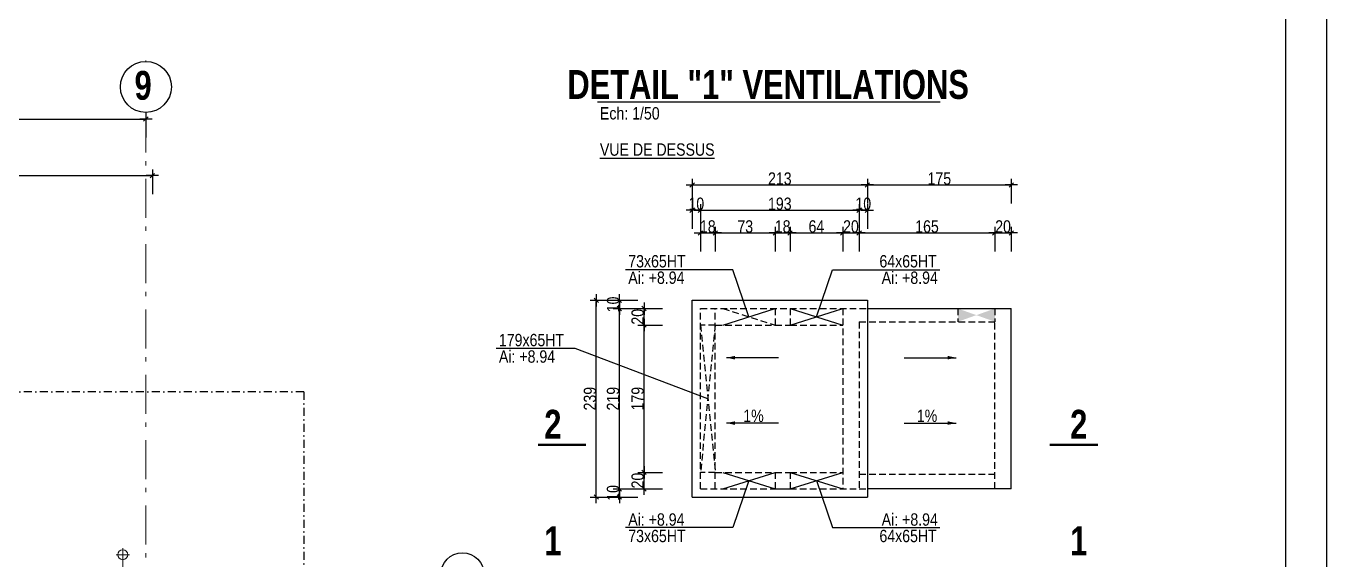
# Model space of a CAD drawing. Header units: centimetres. Extents: x -10252 to 0, y 2374 to 6574.
# Drawn here: x -3749 to -2167, y 4919 to 5568 of the extents above; entities that cross this region are included whole.
import ezdxf
from ezdxf.enums import TextEntityAlignment as Align

# ---------------------------------------------------------------- set-up
doc = ezdxf.new("R2010")
doc.units = ezdxf.units.CM
doc.header["$LTSCALE"] = 12.7
doc.header["$PDMODE"] = 1
doc.header["$PDSIZE"] = -2
for name, pattern in [('CACHEX2', [19.05, 12.7, -6.35]), ('Style de ligne -6', [2.08328, 1.25, -0.41656, 0.13886, -0.27786]), ('TIRETPTX2', [50.8, 25.4, -12.7, 0, -12.7])]:
    doc.linetypes.add(name, pattern=pattern)
for name, color, linetype in [('01_cote_gen', 4, 'Continuous'), ('01_linteaux', 2, 'Continuous'), ('01_murs_sup', 2, 'CACHEX2'), ('01_texte', 230, 'Continuous'), ('AA_COTES', 2, 'Continuous')]:
    doc.layers.add(name, color=color, linetype=linetype)
doc.layers.add('B Général', color=7, linetype='Continuous', lineweight=5)
doc.styles.add('ARIAL NA', font='ARIALN.TTF')
doc.styles.add('impact', font='impact.ttf')
doc.styles.add('STYLE2', font='ARIALN.TTF')
doc.dimstyles.new('JB50', dxfattribs={"dimscale": 0.1, "dimtxt": 150, "dimasz": 15, "dimexe": 0.1, "dimexo": 0.1, "dimgap": 0.09, "dimtad": 1, "dimdec": 1, "dimdsep": 46, "dimtxsty": 'STYLE2', "dimblk1": 'BOND_G', "dimblk2": 'BOND_D', "dimsah": 1, "dimcen": 1.5, "dimdle": 0.01, "dimse1": 1, "dimse2": 1, "dimclrd": 4, "dimclre": 2, "dimclrt": 6, "dimazin": 2, "dimtfac": 2.333333, "dimtdec": 1, "dimtix": 1, "dimtmove": 2, "dimatfit": 3, "dimldrblk": 'BOND_G', "dimfxl": 1, "dimtolj": 1, "dimtzin": 0, "dimarcsym": 0})

# ---------------------------------------------------------------- blocks, each defined once
blk = doc.blocks.new('BOND_G')
at = {"layer": 'AA_COTES', "color": 0}
for p, q in [((0, -5), (0, 15)), ((5, 0), (-5, 0)), ((1.8, 1.8), (-1.8, -1.8))]:
    blk.add_line(p, q, dxfattribs=at)
blk = doc.blocks.new('BOND_D')
at = {"layer": 'AA_COTES', "color": 0}
for p, q in [((5, 0), (-5, 0)), ((-1.8, -1.8), (1.8, 1.8)), ((0, 5), (0, -15))]:
    blk.add_line(p, q, dxfattribs=at)
blk = doc.blocks.new('*D1303')
at = {"layer": '01_cote_gen', "color": 4, "lineweight": -2, "transparency": 16777216}
blk.add_line((-5015.2, 5385.9), (-3597.2, 5385.9), dxfattribs=at)
at = {"layer": 'Defpoints', "color": 0, "transparency": 16777216}
for p in [(-3595.7, 5385.9), (-5016.7, 5363.4), (-3595.7, 5335.2)]:
    blk.add_point(p, dxfattribs=at)
at = {"layer": '01_cote_gen', "color": 4, "lineweight": -2, "transparency": 16777216, "xscale": 1.5, "yscale": 1.5, "zscale": 1.5, "rotation": 180}
blk.add_blockref('BOND_G', (-5016.7, 5385.9), dxfattribs=at)
at = {"layer": '01_cote_gen', "color": 4, "lineweight": -2, "transparency": 16777216, "xscale": 1.5, "yscale": 1.5, "zscale": 1.5}
blk.add_blockref('BOND_D', (-3595.7, 5385.9), dxfattribs=at)
at = {"layer": '01_cote_gen', "color": 6, "transparency": 16777216, "insert": (-4306.2, 5393.4), "char_height": 15, "attachment_point": 5, "style": 'STYLE2'}
blk.add_mtext('\\A1;1421', dxfattribs=at)
blk = doc.blocks.new('*D1320')
at = {"layer": '01_cote_gen', "color": 4, "lineweight": -2, "transparency": 16777216}
blk.add_line((-4148.2, 5454.6), (-3605.2, 5454.6), dxfattribs=at)
at = {"layer": 'Defpoints', "color": 0, "transparency": 16777216}
for p in [(-3603.7, 5454.6), (-4149.7, 5432.1), (-3603.7, 5425.4)]:
    blk.add_point(p, dxfattribs=at)
at = {"layer": '01_cote_gen', "color": 4, "lineweight": -2, "transparency": 16777216, "xscale": 1.5, "yscale": 1.5, "zscale": 1.5, "rotation": 180}
blk.add_blockref('BOND_G', (-4149.7, 5454.6), dxfattribs=at)
at = {"layer": '01_cote_gen', "color": 4, "lineweight": -2, "transparency": 16777216, "xscale": 1.5, "yscale": 1.5, "zscale": 1.5}
blk.add_blockref('BOND_D', (-3603.7, 5454.6), dxfattribs=at)
at = {"layer": '01_cote_gen', "color": 6, "transparency": 16777216, "insert": (-3876.7, 5462.3), "char_height": 15, "attachment_point": 5, "style": 'STYLE2'}
blk.add_mtext('\\A1;546', dxfattribs=at)
blk = doc.blocks.new('*D2012')
at = {"layer": '01_cote_gen', "color": 4, "lineweight": -2, "ltscale": 2, "transparency": 16777216}
blk.add_line((-2927.8, 5316.3), (-2912.8, 5316.3), dxfattribs=at)
at = {"layer": 'Defpoints', "color": 0, "ltscale": 2, "transparency": 16777216}
for p in [(-2911.3, 5316.3), (-2929.3, 5224.4), (-2911.3, 5224.4)]:
    blk.add_point(p, dxfattribs=at)
at = {"layer": '01_cote_gen', "color": 4, "lineweight": -2, "ltscale": 2, "transparency": 16777216, "xscale": 1.5, "yscale": 1.5, "zscale": 1.5, "rotation": 180}
blk.add_blockref('BOND_G', (-2929.3, 5316.3), dxfattribs=at)
at = {"layer": '01_cote_gen', "color": 4, "lineweight": -2, "ltscale": 2, "transparency": 16777216, "xscale": 1.5, "yscale": 1.5, "zscale": 1.5}
blk.add_blockref('BOND_D', (-2911.3, 5316.3), dxfattribs=at)
at = {"layer": '01_cote_gen', "color": 6, "ltscale": 2, "transparency": 16777216, "insert": (-2920.3, 5324), "char_height": 15, "attachment_point": 5, "style": 'STYLE2'}
blk.add_mtext('\\A1;18', dxfattribs=at)
blk = doc.blocks.new('*D2013')
at = {"layer": '01_cote_gen', "color": 4, "lineweight": -2, "ltscale": 2, "transparency": 16777216}
blk.add_line((-2909.8, 5316.3), (-2839.8, 5316.3), dxfattribs=at)
at = {"layer": 'Defpoints', "color": 0, "ltscale": 2, "transparency": 16777216}
for p in [(-2838.3, 5316.3), (-2911.3, 5189.2), (-2838.3, 5189.2)]:
    blk.add_point(p, dxfattribs=at)
at = {"layer": '01_cote_gen', "color": 4, "lineweight": -2, "ltscale": 2, "transparency": 16777216, "xscale": 1.5, "yscale": 1.5, "zscale": 1.5, "rotation": 180}
blk.add_blockref('BOND_G', (-2911.3, 5316.3), dxfattribs=at)
at = {"layer": '01_cote_gen', "color": 4, "lineweight": -2, "ltscale": 2, "transparency": 16777216, "xscale": 1.5, "yscale": 1.5, "zscale": 1.5}
blk.add_blockref('BOND_D', (-2838.3, 5316.3), dxfattribs=at)
at = {"layer": '01_cote_gen', "color": 6, "ltscale": 2, "transparency": 16777216, "insert": (-2874.8, 5324), "char_height": 15, "attachment_point": 5, "style": 'STYLE2'}
blk.add_mtext('\\A1;73', dxfattribs=at)
blk = doc.blocks.new('*D2014')
at = {"layer": '01_cote_gen', "color": 4, "lineweight": -2, "ltscale": 2, "transparency": 16777216}
blk.add_line((-2836.8, 5316.3), (-2821.8, 5316.3), dxfattribs=at)
at = {"layer": 'Defpoints', "color": 0, "ltscale": 2, "transparency": 16777216}
for p in [(-2820.3, 5316.3), (-2838.3, 5221.2), (-2820.3, 5224.4)]:
    blk.add_point(p, dxfattribs=at)
at = {"layer": '01_cote_gen', "color": 4, "lineweight": -2, "ltscale": 2, "transparency": 16777216, "xscale": 1.5, "yscale": 1.5, "zscale": 1.5, "rotation": 180}
blk.add_blockref('BOND_G', (-2838.3, 5316.3), dxfattribs=at)
at = {"layer": '01_cote_gen', "color": 4, "lineweight": -2, "ltscale": 2, "transparency": 16777216, "xscale": 1.5, "yscale": 1.5, "zscale": 1.5}
blk.add_blockref('BOND_D', (-2820.3, 5316.3), dxfattribs=at)
at = {"layer": '01_cote_gen', "color": 6, "ltscale": 2, "transparency": 16777216, "insert": (-2829.3, 5324), "char_height": 15, "attachment_point": 5, "style": 'STYLE2'}
blk.add_mtext('\\A1;18', dxfattribs=at)
blk = doc.blocks.new('*D2015')
at = {"layer": '01_cote_gen', "color": 4, "lineweight": -2, "ltscale": 2, "transparency": 16777216}
blk.add_line((-2818.8, 5316.3), (-2757.8, 5316.3), dxfattribs=at)
at = {"layer": 'Defpoints', "color": 0, "ltscale": 2, "transparency": 16777216}
for p in [(-2756.3, 5316.3), (-2820.3, 5224.4), (-2756.3, 5216.3)]:
    blk.add_point(p, dxfattribs=at)
at = {"layer": '01_cote_gen', "color": 4, "lineweight": -2, "ltscale": 2, "transparency": 16777216, "xscale": 1.5, "yscale": 1.5, "zscale": 1.5, "rotation": 180}
blk.add_blockref('BOND_G', (-2820.3, 5316.3), dxfattribs=at)
at = {"layer": '01_cote_gen', "color": 4, "lineweight": -2, "ltscale": 2, "transparency": 16777216, "xscale": 1.5, "yscale": 1.5, "zscale": 1.5}
blk.add_blockref('BOND_D', (-2756.3, 5316.3), dxfattribs=at)
at = {"layer": '01_cote_gen', "color": 6, "ltscale": 2, "transparency": 16777216, "insert": (-2788.3, 5324), "char_height": 15, "attachment_point": 5, "style": 'STYLE2'}
blk.add_mtext('\\A1;64', dxfattribs=at)
blk = doc.blocks.new('*D2016')
at = {"layer": '01_cote_gen', "color": 4, "lineweight": -2, "ltscale": 2, "transparency": 16777216}
blk.add_line((-2754.8, 5316.3), (-2737.8, 5316.3), dxfattribs=at)
at = {"layer": 'Defpoints', "color": 0, "ltscale": 2, "transparency": 16777216}
for p in [(-2736.3, 5316.3), (-2756.3, 5216.3), (-2736.3, 5193.9)]:
    blk.add_point(p, dxfattribs=at)
at = {"layer": '01_cote_gen', "color": 4, "lineweight": -2, "ltscale": 2, "transparency": 16777216, "xscale": 1.5, "yscale": 1.5, "zscale": 1.5, "rotation": 180}
blk.add_blockref('BOND_G', (-2756.3, 5316.3), dxfattribs=at)
at = {"layer": '01_cote_gen', "color": 4, "lineweight": -2, "ltscale": 2, "transparency": 16777216, "xscale": 1.5, "yscale": 1.5, "zscale": 1.5}
blk.add_blockref('BOND_D', (-2736.3, 5316.3), dxfattribs=at)
at = {"layer": '01_cote_gen', "color": 6, "ltscale": 2, "transparency": 16777216, "insert": (-2746.3, 5324), "char_height": 15, "attachment_point": 5, "style": 'STYLE2'}
blk.add_mtext('\\A1;20', dxfattribs=at)
blk = doc.blocks.new('*D2017')
at = {"layer": '01_cote_gen', "color": 4, "lineweight": -2, "ltscale": 2, "transparency": 16777216}
blk.add_line((-2927.8, 5343.9), (-2737.8, 5343.9), dxfattribs=at)
at = {"layer": 'Defpoints', "color": 0, "ltscale": 2, "transparency": 16777216}
for p in [(-2736.3, 5343.9), (-2929.3, 5293.8), (-2736.3, 5293.8)]:
    blk.add_point(p, dxfattribs=at)
at = {"layer": '01_cote_gen', "color": 4, "lineweight": -2, "ltscale": 2, "transparency": 16777216, "xscale": 1.5, "yscale": 1.5, "zscale": 1.5, "rotation": 180}
blk.add_blockref('BOND_G', (-2929.3, 5343.9), dxfattribs=at)
at = {"layer": '01_cote_gen', "color": 4, "lineweight": -2, "ltscale": 2, "transparency": 16777216, "xscale": 1.5, "yscale": 1.5, "zscale": 1.5}
blk.add_blockref('BOND_D', (-2736.3, 5343.9), dxfattribs=at)
at = {"layer": '01_cote_gen', "color": 6, "ltscale": 2, "transparency": 16777216, "insert": (-2832.8, 5351.6), "char_height": 15, "attachment_point": 5, "style": 'STYLE2'}
blk.add_mtext('\\A1;193', dxfattribs=at)
blk = doc.blocks.new('*D2018')
at = {"layer": '01_cote_gen', "color": 4, "lineweight": -2, "ltscale": 2, "transparency": 16777216}
for p, q in [((-2940.8, 5343.9), (-2942.3, 5343.9)), ((-2929.3, 5343.9), (-2939.3, 5343.9)), ((-2927.8, 5343.9), (-2926.3, 5343.9))]:
    blk.add_line(p, q, dxfattribs=at)
at = {"layer": 'Defpoints', "color": 0, "ltscale": 2, "transparency": 16777216}
for p in [(-2939.3, 5343.9), (-2939.3, 5234.4), (-2929.3, 5224.4)]:
    blk.add_point(p, dxfattribs=at)
at = {"layer": '01_cote_gen', "color": 4, "lineweight": -2, "ltscale": 2, "transparency": 16777216, "xscale": 1.5, "yscale": 1.5, "zscale": 1.5}
blk.add_blockref('BOND_D', (-2939.3, 5343.9), dxfattribs=at)
at = {"layer": '01_cote_gen', "color": 4, "lineweight": -2, "ltscale": 2, "transparency": 16777216, "xscale": 1.5, "yscale": 1.5, "zscale": 1.5, "rotation": 180}
blk.add_blockref('BOND_G', (-2929.3, 5343.9), dxfattribs=at)
at = {"layer": '01_cote_gen', "color": 6, "ltscale": 2, "transparency": 16777216, "insert": (-2934.3, 5351.6), "char_height": 15, "attachment_point": 5, "style": 'STYLE2'}
blk.add_mtext('\\A1;10', dxfattribs=at)
blk = doc.blocks.new('*D2019')
at = {"layer": '01_cote_gen', "color": 4, "lineweight": -2, "ltscale": 2, "transparency": 16777216}
for p, q in [((-2737.8, 5343.9), (-2739.3, 5343.9)), ((-2726.3, 5343.9), (-2736.3, 5343.9)), ((-2724.8, 5343.9), (-2723.3, 5343.9))]:
    blk.add_line(p, q, dxfattribs=at)
at = {"layer": 'Defpoints', "color": 0, "ltscale": 2, "transparency": 16777216}
for p in [(-2736.3, 5343.9), (-2736.3, 5208.4), (-2726.3, 5208.4)]:
    blk.add_point(p, dxfattribs=at)
at = {"layer": '01_cote_gen', "color": 4, "lineweight": -2, "ltscale": 2, "transparency": 16777216, "xscale": 1.5, "yscale": 1.5, "zscale": 1.5}
blk.add_blockref('BOND_D', (-2736.3, 5343.9), dxfattribs=at)
at = {"layer": '01_cote_gen', "color": 4, "lineweight": -2, "ltscale": 2, "transparency": 16777216, "xscale": 1.5, "yscale": 1.5, "zscale": 1.5, "rotation": 180}
blk.add_blockref('BOND_G', (-2726.3, 5343.9), dxfattribs=at)
at = {"layer": '01_cote_gen', "color": 6, "ltscale": 2, "transparency": 16777216, "insert": (-2731.3, 5351.6), "char_height": 15, "attachment_point": 5, "style": 'STYLE2'}
blk.add_mtext('\\A1;10', dxfattribs=at)
blk = doc.blocks.new('*D2020')
at = {"layer": '01_cote_gen', "color": 4, "lineweight": -2, "ltscale": 2, "transparency": 16777216}
blk.add_line((-2937.8, 5374.5), (-2727.8, 5374.5), dxfattribs=at)
at = {"layer": 'Defpoints', "color": 0, "ltscale": 2, "transparency": 16777216}
for p in [(-2726.3, 5374.5), (-2939.3, 5321.4), (-2726.3, 5321.4)]:
    blk.add_point(p, dxfattribs=at)
at = {"layer": '01_cote_gen', "color": 4, "lineweight": -2, "ltscale": 2, "transparency": 16777216, "xscale": 1.5, "yscale": 1.5, "zscale": 1.5, "rotation": 180}
blk.add_blockref('BOND_G', (-2939.3, 5374.5), dxfattribs=at)
at = {"layer": '01_cote_gen', "color": 4, "lineweight": -2, "ltscale": 2, "transparency": 16777216, "xscale": 1.5, "yscale": 1.5, "zscale": 1.5}
blk.add_blockref('BOND_D', (-2726.3, 5374.5), dxfattribs=at)
at = {"layer": '01_cote_gen', "color": 6, "ltscale": 2, "transparency": 16777216, "insert": (-2832.8, 5382.2), "char_height": 15, "attachment_point": 5, "style": 'STYLE2'}
blk.add_mtext('\\A1;213', dxfattribs=at)
blk = doc.blocks.new('*D2021')
at = {"layer": '01_cote_gen', "color": 4, "lineweight": -2, "ltscale": 2, "transparency": 16777216}
blk.add_line((-2734.8, 5316.3), (-2572.8, 5316.3), dxfattribs=at)
at = {"layer": 'Defpoints', "color": 0, "ltscale": 2, "transparency": 16777216}
for p in [(-2571.3, 5316.3), (-2736.3, 5293.8), (-2571.3, 5199.8)]:
    blk.add_point(p, dxfattribs=at)
at = {"layer": '01_cote_gen', "color": 4, "lineweight": -2, "ltscale": 2, "transparency": 16777216, "xscale": 1.5, "yscale": 1.5, "zscale": 1.5, "rotation": 180}
blk.add_blockref('BOND_G', (-2736.3, 5316.3), dxfattribs=at)
at = {"layer": '01_cote_gen', "color": 4, "lineweight": -2, "ltscale": 2, "transparency": 16777216, "xscale": 1.5, "yscale": 1.5, "zscale": 1.5}
blk.add_blockref('BOND_D', (-2571.3, 5316.3), dxfattribs=at)
at = {"layer": '01_cote_gen', "color": 6, "ltscale": 2, "transparency": 16777216, "insert": (-2653.8, 5324), "char_height": 15, "attachment_point": 5, "style": 'STYLE2'}
blk.add_mtext('\\A1;165', dxfattribs=at)
blk = doc.blocks.new('*D2022')
at = {"layer": '01_cote_gen', "color": 4, "lineweight": -2, "ltscale": 2, "transparency": 16777216}
blk.add_line((-2569.8, 5316.3), (-2552.8, 5316.3), dxfattribs=at)
at = {"layer": 'Defpoints', "color": 0, "ltscale": 2, "transparency": 16777216}
for p in [(-2551.3, 5316.3), (-2571.3, 5193.4), (-2551.3, 5193.4)]:
    blk.add_point(p, dxfattribs=at)
at = {"layer": '01_cote_gen', "color": 4, "lineweight": -2, "ltscale": 2, "transparency": 16777216, "xscale": 1.5, "yscale": 1.5, "zscale": 1.5, "rotation": 180}
blk.add_blockref('BOND_G', (-2571.3, 5316.3), dxfattribs=at)
at = {"layer": '01_cote_gen', "color": 4, "lineweight": -2, "ltscale": 2, "transparency": 16777216, "xscale": 1.5, "yscale": 1.5, "zscale": 1.5}
blk.add_blockref('BOND_D', (-2551.3, 5316.3), dxfattribs=at)
at = {"layer": '01_cote_gen', "color": 6, "ltscale": 2, "transparency": 16777216, "insert": (-2561.3, 5324), "char_height": 15, "attachment_point": 5, "style": 'STYLE2'}
blk.add_mtext('\\A1;20', dxfattribs=at)
blk = doc.blocks.new('*D2023')
at = {"layer": '01_cote_gen', "color": 4, "lineweight": -2, "ltscale": 2, "transparency": 16777216}
blk.add_line((-2997.9, 5006.9), (-2997.9, 5023.9), dxfattribs=at)
at = {"layer": 'Defpoints', "color": 0, "ltscale": 2, "transparency": 16777216}
for p in [(-2997.9, 5025.4), (-2869.7, 5025.4), (-2869.7, 5005.4)]:
    blk.add_point(p, dxfattribs=at)
at = {"layer": '01_cote_gen', "color": 4, "lineweight": -2, "ltscale": 2, "transparency": 16777216, "xscale": 1.5, "yscale": 1.5, "zscale": 1.5}
for name, p, rotation in [('BOND_D', (-2997.9, 5025.4), 90), ('BOND_G', (-2997.9, 5005.4), 270)]:
    blk.add_blockref(name, p, dxfattribs=dict(at, rotation=rotation))
at = {"layer": '01_cote_gen', "color": 6, "ltscale": 2, "transparency": 16777216, "insert": (-3005.6, 5015.4), "char_height": 15, "attachment_point": 5, "rotation": 90, "style": 'STYLE2'}
blk.add_mtext('\\A1;20', dxfattribs=at)
blk = doc.blocks.new('*D2024')
at = {"layer": '01_cote_gen', "color": 4, "lineweight": -2, "ltscale": 2, "transparency": 16777216}
blk.add_line((-2997.9, 5026.9), (-2997.9, 5202.9), dxfattribs=at)
at = {"layer": 'Defpoints', "color": 0, "ltscale": 2, "transparency": 16777216}
for p in [(-2997.9, 5204.4), (-2874.8, 5204.4), (-2869.7, 5025.4)]:
    blk.add_point(p, dxfattribs=at)
at = {"layer": '01_cote_gen', "color": 4, "lineweight": -2, "ltscale": 2, "transparency": 16777216, "xscale": 1.5, "yscale": 1.5, "zscale": 1.5}
for name, p, rotation in [('BOND_D', (-2997.9, 5204.4), 90), ('BOND_G', (-2997.9, 5025.4), 270)]:
    blk.add_blockref(name, p, dxfattribs=dict(at, rotation=rotation))
at = {"layer": '01_cote_gen', "color": 6, "ltscale": 2, "transparency": 16777216, "insert": (-3005.6, 5114.9), "char_height": 15, "attachment_point": 5, "rotation": 90, "style": 'STYLE2'}
blk.add_mtext('\\A1;179', dxfattribs=at)
blk = doc.blocks.new('*D2025')
at = {"layer": '01_cote_gen', "color": 4, "lineweight": -2, "ltscale": 2, "transparency": 16777216}
blk.add_line((-2997.9, 5205.9), (-2997.9, 5222.9), dxfattribs=at)
at = {"layer": 'Defpoints', "color": 0, "ltscale": 2, "transparency": 16777216}
for p in [(-2997.9, 5224.4), (-2871.5, 5224.4), (-2874.8, 5204.4)]:
    blk.add_point(p, dxfattribs=at)
at = {"layer": '01_cote_gen', "color": 4, "lineweight": -2, "ltscale": 2, "transparency": 16777216, "xscale": 1.5, "yscale": 1.5, "zscale": 1.5}
for name, p, rotation in [('BOND_D', (-2997.9, 5224.4), 90), ('BOND_G', (-2997.9, 5204.4), 270)]:
    blk.add_blockref(name, p, dxfattribs=dict(at, rotation=rotation))
at = {"layer": '01_cote_gen', "color": 6, "ltscale": 2, "transparency": 16777216, "insert": (-3005.6, 5214.4), "char_height": 15, "attachment_point": 5, "rotation": 90, "style": 'STYLE2'}
blk.add_mtext('\\A1;20', dxfattribs=at)
blk = doc.blocks.new('*D2026')
at = {"layer": '01_cote_gen', "color": 4, "lineweight": -2, "ltscale": 2, "transparency": 16777216}
blk.add_line((-3027.8, 5006.9), (-3027.8, 5222.9), dxfattribs=at)
at = {"layer": 'Defpoints', "color": 0, "ltscale": 2, "transparency": 16777216}
for p in [(-3027.8, 5224.4), (-2975.4, 5224.4), (-2975.4, 5005.4)]:
    blk.add_point(p, dxfattribs=at)
at = {"layer": '01_cote_gen', "color": 4, "lineweight": -2, "ltscale": 2, "transparency": 16777216, "xscale": 1.5, "yscale": 1.5, "zscale": 1.5}
for name, p, rotation in [('BOND_D', (-3027.8, 5224.4), 90), ('BOND_G', (-3027.8, 5005.4), 270)]:
    blk.add_blockref(name, p, dxfattribs=dict(at, rotation=rotation))
at = {"layer": '01_cote_gen', "color": 6, "ltscale": 2, "transparency": 16777216, "insert": (-3035.5, 5114.9), "char_height": 15, "attachment_point": 5, "rotation": 90, "style": 'STYLE2'}
blk.add_mtext('\\A1;219', dxfattribs=at)
blk = doc.blocks.new('*D2027')
at = {"layer": '01_cote_gen', "color": 4, "lineweight": -2, "ltscale": 2, "transparency": 16777216}
for p, q in [((-3027.8, 5006.9), (-3027.8, 5008.4)), ((-3027.8, 5005.4), (-3027.8, 4995.4)), ((-3027.8, 4993.9), (-3027.8, 4992.4))]:
    blk.add_line(p, q, dxfattribs=at)
at = {"layer": 'Defpoints', "color": 0, "ltscale": 2, "transparency": 16777216}
for p in [(-2929.3, 5005.4), (-3027.8, 4995.4), (-2929.3, 4995.4)]:
    blk.add_point(p, dxfattribs=at)
at = {"layer": '01_cote_gen', "color": 4, "lineweight": -2, "ltscale": 2, "transparency": 16777216, "xscale": 1.5, "yscale": 1.5, "zscale": 1.5}
for name, p, rotation in [('BOND_G', (-3027.8, 5005.4), 270), ('BOND_D', (-3027.8, 4995.4), 90)]:
    blk.add_blockref(name, p, dxfattribs=dict(at, rotation=rotation))
at = {"layer": '01_cote_gen', "color": 6, "ltscale": 2, "transparency": 16777216, "insert": (-3035.5, 5000.4), "char_height": 15, "attachment_point": 5, "rotation": 90, "style": 'STYLE2'}
blk.add_mtext('\\A1;10', dxfattribs=at)
blk = doc.blocks.new('*D2028')
at = {"layer": '01_cote_gen', "color": 4, "lineweight": -2, "ltscale": 2, "transparency": 16777216}
for p, q in [((-3027.8, 5235.9), (-3027.8, 5237.4)), ((-3027.8, 5234.4), (-3027.8, 5224.4)), ((-3027.8, 5222.9), (-3027.8, 5221.4))]:
    blk.add_line(p, q, dxfattribs=at)
at = {"layer": 'Defpoints', "color": 0, "ltscale": 2, "transparency": 16777216}
for p in [(-3027.8, 5224.4), (-2917.4, 5234.4), (-2917.4, 5224.4)]:
    blk.add_point(p, dxfattribs=at)
at = {"layer": '01_cote_gen', "color": 4, "lineweight": -2, "ltscale": 2, "transparency": 16777216, "xscale": 1.5, "yscale": 1.5, "zscale": 1.5}
for name, p, rotation in [('BOND_G', (-3027.8, 5234.4), 270), ('BOND_D', (-3027.8, 5224.4), 90)]:
    blk.add_blockref(name, p, dxfattribs=dict(at, rotation=rotation))
at = {"layer": '01_cote_gen', "color": 6, "ltscale": 2, "transparency": 16777216, "insert": (-3035.5, 5229.4), "char_height": 15, "attachment_point": 5, "rotation": 90, "style": 'STYLE2'}
blk.add_mtext('\\A1;10', dxfattribs=at)
blk = doc.blocks.new('*D2029')
at = {"layer": '01_cote_gen', "color": 4, "lineweight": -2, "ltscale": 2, "transparency": 16777216}
blk.add_line((-3056, 4996.9), (-3056, 5232.9), dxfattribs=at)
at = {"layer": 'Defpoints', "color": 0, "ltscale": 2, "transparency": 16777216}
for p in [(-3056, 5234.4), (-3005.3, 5234.4), (-3005.3, 4995.4)]:
    blk.add_point(p, dxfattribs=at)
at = {"layer": '01_cote_gen', "color": 4, "lineweight": -2, "ltscale": 2, "transparency": 16777216, "xscale": 1.5, "yscale": 1.5, "zscale": 1.5}
for name, p, rotation in [('BOND_D', (-3056, 5234.4), 90), ('BOND_G', (-3056, 4995.4), 270)]:
    blk.add_blockref(name, p, dxfattribs=dict(at, rotation=rotation))
at = {"layer": '01_cote_gen', "color": 6, "ltscale": 2, "transparency": 16777216, "insert": (-3063.6, 5114.9), "char_height": 15, "attachment_point": 5, "rotation": 90, "style": 'STYLE2'}
blk.add_mtext('\\A1;239', dxfattribs=at)
blk = doc.blocks.new('*D2033')
at = {"layer": '01_cote_gen', "color": 4, "lineweight": -2, "ltscale": 2, "transparency": 16777216}
blk.add_line((-2724.8, 5374.5), (-2552.8, 5374.5), dxfattribs=at)
at = {"layer": 'Defpoints', "color": 0, "ltscale": 2, "transparency": 16777216}
for p in [(-2726.3, 5367), (-2551.3, 5374.5), (-2551.3, 5224.4)]:
    blk.add_point(p, dxfattribs=at)
at = {"layer": '01_cote_gen', "color": 4, "lineweight": -2, "ltscale": 2, "transparency": 16777216, "xscale": 1.5, "yscale": 1.5, "zscale": 1.5, "rotation": 180}
blk.add_blockref('BOND_G', (-2726.3, 5374.5), dxfattribs=at)
at = {"layer": '01_cote_gen', "color": 4, "lineweight": -2, "ltscale": 2, "transparency": 16777216, "xscale": 1.5, "yscale": 1.5, "zscale": 1.5}
blk.add_blockref('BOND_D', (-2551.3, 5374.5), dxfattribs=at)
at = {"layer": '01_cote_gen', "color": 6, "ltscale": 2, "transparency": 16777216, "insert": (-2638.8, 5382.2), "char_height": 15, "attachment_point": 5, "style": 'STYLE2'}
blk.add_mtext('\\A1;175', dxfattribs=at)

msp = doc.modelspace()

# ---------------------------------------------------------------- linework, layer by layer
at = {"layer": '01_cote_gen'}
msp.add_line((-2167.41, 3827.1), (-2167.41, 6573.88), dxfattribs=at)
at = {"layer": '01_linteaux'}
for p, q in [((-2939.26, 5234.39), (-2726.26, 5234.39)), ((-2939.26, 4995.39), (-2939.26, 5234.39)), ((-2902.26, 5204.39), (-2838.26, 5224.39)), ((-2820.26, 5204.39), (-2756.26, 5224.39)), ((-2820.26, 5224.39), (-2756.26, 5204.39)), ((-2726.26, 5234.39), (-2726.26, 4995.39)), ((-2726.26, 5224.39), (-2551.26, 5224.39)), ((-2551.26, 5005.39), (-2551.26, 5224.39)), ((-2834.55, 5164.69), (-2897.69, 5164.69)), ((-2681.52, 5164.69), (-2618.38, 5164.69)), ((-2834.55, 5085.24), (-2897.69, 5085.24)), ((-2681.52, 5085.24), (-2618.38, 5085.24)), ((-2902.26, 5005.39), (-2838.26, 5025.39)), ((-2902.26, 5025.39), (-2838.26, 5005.39)), ((-2820.26, 5005.39), (-2756.26, 5025.39)), ((-2820.26, 5025.39), (-2756.26, 5005.39)), ((-2551.26, 5005.39), (-2726.26, 5005.39)), ((-2939.26, 4995.39), (-2726.26, 4995.39))]:
    msp.add_line(p, q, dxfattribs=at)
at = {"layer": '01_linteaux', "linetype": 'TIRETPTX2', "ltscale": 0.03}
for p, q in [((-3411.74, 5123.29), (-4485.74, 5123.39)), ((-3411.74, 5123.31), (-3411.74, 4903.31))]:
    msp.add_line(p, q, dxfattribs=at)
at = {"layer": '01_linteaux', "lineweight": 0}
for p, q in [((-3639.89, 4925.31), (-3623.58, 4925.31)), ((-3631.74, 4933.47), (-3631.74, 4878.98))]:
    msp.add_line(p, q, dxfattribs=at)
msp.add_circle((-3631.74, 4925.31), 6, dxfattribs=at)
at = {"layer": '01_linteaux'}
for points in [[(-2897.69, 5164.69), (-2887.26, 5166.89), (-2887.26, 5164.69)], [(-2897.69, 5164.69), (-2887.26, 5162.49), (-2887.26, 5164.69)], [(-2618.38, 5164.69), (-2628.81, 5166.89), (-2628.81, 5164.69)], [(-2618.38, 5164.69), (-2628.81, 5162.49), (-2628.81, 5164.69)], [(-2897.69, 5085.24), (-2887.26, 5087.44), (-2887.26, 5085.24)], [(-2897.69, 5085.24), (-2887.26, 5083.04), (-2887.26, 5085.24)], [(-2618.38, 5085.24), (-2628.81, 5087.44), (-2628.81, 5085.24)], [(-2618.38, 5085.24), (-2628.81, 5083.04), (-2628.81, 5085.24)]]:
    msp.add_solid(points, dxfattribs=at)
at = {"layer": '01_murs_sup', "ltscale": 0.05}
for p, q in [((-2929.26, 5224.39), (-2726.26, 5224.39)), ((-2929.26, 5005.39), (-2929.26, 5224.39)), ((-2911.26, 5005.39), (-2911.26, 5224.39)), ((-2902.26, 5224.39), (-2838.26, 5204.39)), ((-2838.26, 5224.39), (-2838.26, 5204.39)), ((-2820.26, 5224.39), (-2820.26, 5204.39)), ((-2756.26, 5224.39), (-2756.26, 5005.39)), ((-2616.26, 5224.39), (-2616.26, 5208.39)), ((-2571.26, 5224.39), (-2571.26, 5208.39)), ((-2736.26, 5208.39), (-2736.26, 5005.39)), ((-2736.26, 5208.39), (-2736.26, 5005.39)), ((-2736.26, 5208.39), (-2571.26, 5208.39)), ((-2571.26, 5005.39), (-2571.26, 5208.39)), ((-2911.26, 5204.39), (-2929.26, 5204.39)), ((-2911.26, 5204.39), (-2929.26, 5025.39)), ((-2929.26, 5204.39), (-2911.26, 5025.39)), ((-2911.26, 5204.39), (-2838.26, 5204.39)), ((-2838.26, 5204.39), (-2820.26, 5204.39)), ((-2820.26, 5204.39), (-2756.26, 5204.39)), ((-2911.26, 5025.39), (-2929.26, 5025.39)), ((-2911.26, 5025.39), (-2838.26, 5025.39)), ((-2838.26, 5025.39), (-2820.26, 5025.39)), ((-2838.26, 5025.39), (-2838.26, 5005.39)), ((-2820.26, 5025.39), (-2756.26, 5025.39)), ((-2820.26, 5025.39), (-2820.26, 5005.39)), ((-2736.26, 5023.39), (-2571.26, 5023.39)), ((-2929.26, 5005.39), (-2736.26, 5005.39)), ((-2838.26, 5005.39), (-2820.26, 5005.39)), ((-2736.26, 5005.39), (-2726.26, 5005.39))]:
    msp.add_line(p, q, dxfattribs=at)
msp.add_solid([(-2616.26, 5224.39), (-2616.26, 5208.39), (-2571.26, 5208.39), (-2571.26, 5224.39)], dxfattribs=at)
at = {"layer": '01_texte'}
for p, q in [((-2217.41, 3827.1), (-2217.41, 6531.69)), ((-3054.28, 5475.52), (-2637.68, 5475.52)), ((-2889.76, 5271.42), (-3020.5, 5271.42)), ((-2870.26, 5214.39), (-2889.76, 5271.42)), ((-2788.26, 5214.39), (-2768.75, 5271.42)), ((-2768.75, 5271.42), (-2638.01, 5271.42)), ((-3081.6, 5175.67), (-3177.79, 5175.67)), ((-2920.26, 5114.89), (-3081.6, 5175.67)), ((-2870.26, 5015.39), (-2889.76, 4958.36)), ((-2788.26, 5015.39), (-2768.75, 4958.36)), ((-2889.76, 4958.36), (-3020.5, 4958.36)), ((-2768.75, 4958.36), (-2638.01, 4958.36))]:
    msp.add_line(p, q, dxfattribs=at)
at = {"layer": '01_texte', "const_width": 3}
for points in [[(-3068.52, 5058.71), (-3127.02, 5058.71)], [(-2446.02, 5058.71), (-2504.52, 5058.71)]]:
    msp.add_lwpolyline(points, dxfattribs=at)
at = {"layer": '01_texte'}
for centre, radius in [((-3603.68, 5493.68), 30.98), ((-3218.73, 4901.31), 26.34)]:
    msp.add_circle(centre, radius, dxfattribs=at)
at = {"layer": 'B Général', "color": 1, "linetype": 'Style de ligne -6', "lineweight": 13, "ltscale": 3, "true_color": 0xff0000}
for p, q in [((-3603.73, 5524.66), (-3603.73, 5525.85)), ((-3603.73, 3429.56), (-3603.73, 5462.7))]:
    msp.add_line(p, q, dxfattribs=at)

# ---------------------------------------------------------------- texts
at = {"layer": '01_texte', "style": 'impact'}
msp.add_text('9', height=35, dxfattribs=at).set_placement((-3607.02, 5495.56), align=Align.MIDDLE_CENTER)
msp.add_text('DETAIL "1" VENTILATIONS', height=35, dxfattribs=at).set_placement((-2846.97, 5496.62), align=Align.MIDDLE)
at = {"layer": '01_texte'}
for s, style, p in [('Ech: 1/50', 'STYLE2', (-3051.5, 5454.07)), ('%%UVUE DE DESSUS', 'STYLE2', (-3051.5, 5410.07)), ('73x65HT', 'ARIAL NA', (-3017.05, 5274.38)), ('64x65HT', 'ARIAL NA', (-2711.66, 5274.38)), ('Ai: +8.94', 'ARIAL NA', (-3017.05, 5254.38)), ('Ai: +8.94', 'ARIAL NA', (-2708.91, 5254.38)), ('179x65HT', 'ARIAL NA', (-3174.34, 5178.63)), ('Ai: +8.94', 'ARIAL NA', (-3174.34, 5158.63)), ('1%%%', 'ARIAL NA', (-2877.17, 5086.6)), ('1%%%', 'ARIAL NA', (-2666.17, 5086.6)), ('Ai: +8.94', 'ARIAL NA', (-3017.05, 4960.6)), ('Ai: +8.94', 'ARIAL NA', (-2708.91, 4960.6)), ('73x65HT', 'ARIAL NA', (-3017.05, 4940.6)), ('64x65HT', 'ARIAL NA', (-2711.66, 4940.6))]:
    msp.add_text(s, height=15, dxfattribs=dict(at, style=style)).set_placement(p)
at = {"layer": '01_texte', "style": 'impact'}
for s, p in [('2', (-3108.77, 5055.85)), ('2', (-2469.27, 5055.85)), ('1', (-3108.77, 4914.26)), ('1', (-2469.27, 4914.26))]:
    msp.add_text(s, height=35, rotation=0, dxfattribs=at).set_placement(p, align=Align.BOTTOM_CENTER)

# ---------------------------------------------------------------- dimensions: what is measured, and where the dimension line sits
at = {"layer": '01_cote_gen'}
for base, p1, p2, picture, middle in [((-3603.68, 5454.61), (-4149.69, 5432.11), (-3603.68, 5425.39), '*D1320', (-3876.69, 5462.28)), ((-3595.74, 5385.88), (-5016.74, 5363.38), (-3595.74, 5335.15), '*D1303', (-4306.24, 5393.42))]:
    dim = msp.add_linear_dim(base=base, p1=p1, p2=p2, dimstyle='JB50', dxfattribs=at)
    dim.commit()
    dim.dimension.update_dxf_attribs({"geometry": picture, "text_midpoint": middle})
at = {"layer": '01_cote_gen', "ltscale": 2}
for base, p1, p2, picture, middle in [((-2726.26, 5374.51), (-2939.26, 5321.42), (-2726.26, 5321.42), '*D2020', (-2832.76, 5382.18)), ((-2551.26, 5374.51), (-2726.26, 5367.01), (-2551.26, 5224.39), '*D2033', (-2638.76, 5382.18)), ((-2939.26, 5343.92), (-2929.26, 5224.39), (-2939.26, 5234.39), '*D2018', (-2934.26, 5351.59)), ((-2736.26, 5343.92), (-2929.26, 5293.78), (-2736.26, 5293.78), '*D2017', (-2832.76, 5351.59)), ((-2736.26, 5343.92), (-2726.26, 5208.39), (-2736.26, 5208.39), '*D2019', (-2731.26, 5351.59)), ((-2911.26, 5316.28), (-2929.26, 5224.39), (-2911.26, 5224.39), '*D2012', (-2920.26, 5323.95)), ((-2838.26, 5316.28), (-2911.26, 5189.24), (-2838.26, 5189.24), '*D2013', (-2874.76, 5323.95)), ((-2820.26, 5316.28), (-2838.26, 5221.18), (-2820.26, 5224.39), '*D2014', (-2829.26, 5323.95)), ((-2756.26, 5316.28), (-2820.26, 5224.39), (-2756.26, 5216.3), '*D2015', (-2788.26, 5323.95)), ((-2736.26, 5316.28), (-2756.26, 5216.3), (-2736.26, 5193.95), '*D2016', (-2746.26, 5323.95)), ((-2571.26, 5316.28), (-2736.26, 5293.78), (-2571.26, 5199.83), '*D2021', (-2653.76, 5323.95)), ((-2551.26, 5316.28), (-2571.26, 5193.36), (-2551.26, 5193.36), '*D2022', (-2561.26, 5323.95))]:
    dim = msp.add_linear_dim(base=base, p1=p1, p2=p2, dimstyle='JB50', dxfattribs=at)
    dim.commit()
    dim.dimension.update_dxf_attribs({"geometry": picture, "text_midpoint": middle})
for base, p1, p2, picture, middle in [((-3055.96, 5234.39), (-3005.3, 4995.39), (-3005.3, 5234.39), '*D2029', (-3063.63, 5114.89)), ((-3027.8, 5224.39), (-2917.44, 5234.39), (-2917.44, 5224.39), '*D2028', (-3035.47, 5229.39)), ((-3027.8, 5224.39), (-2975.41, 5005.39), (-2975.41, 5224.39), '*D2026', (-3035.47, 5114.89)), ((-2997.91, 5224.39), (-2874.76, 5204.39), (-2871.46, 5224.39), '*D2025', (-3005.58, 5214.39)), ((-2997.91, 5204.39), (-2869.73, 5025.39), (-2874.76, 5204.39), '*D2024', (-3005.58, 5114.89)), ((-2997.91, 5025.39), (-2869.73, 5005.39), (-2869.73, 5025.39), '*D2023', (-3005.58, 5015.39)), ((-3027.8, 4995.39), (-2929.26, 5005.39), (-2929.26, 4995.39), '*D2027', (-3035.47, 5000.39))]:
    dim = msp.add_linear_dim(base=base, p1=p1, p2=p2, angle=90, dimstyle='JB50', dxfattribs=at)
    dim.commit()
    dim.dimension.update_dxf_attribs({"geometry": picture, "text_midpoint": middle})

doc.saveas('drawing.dxf')
